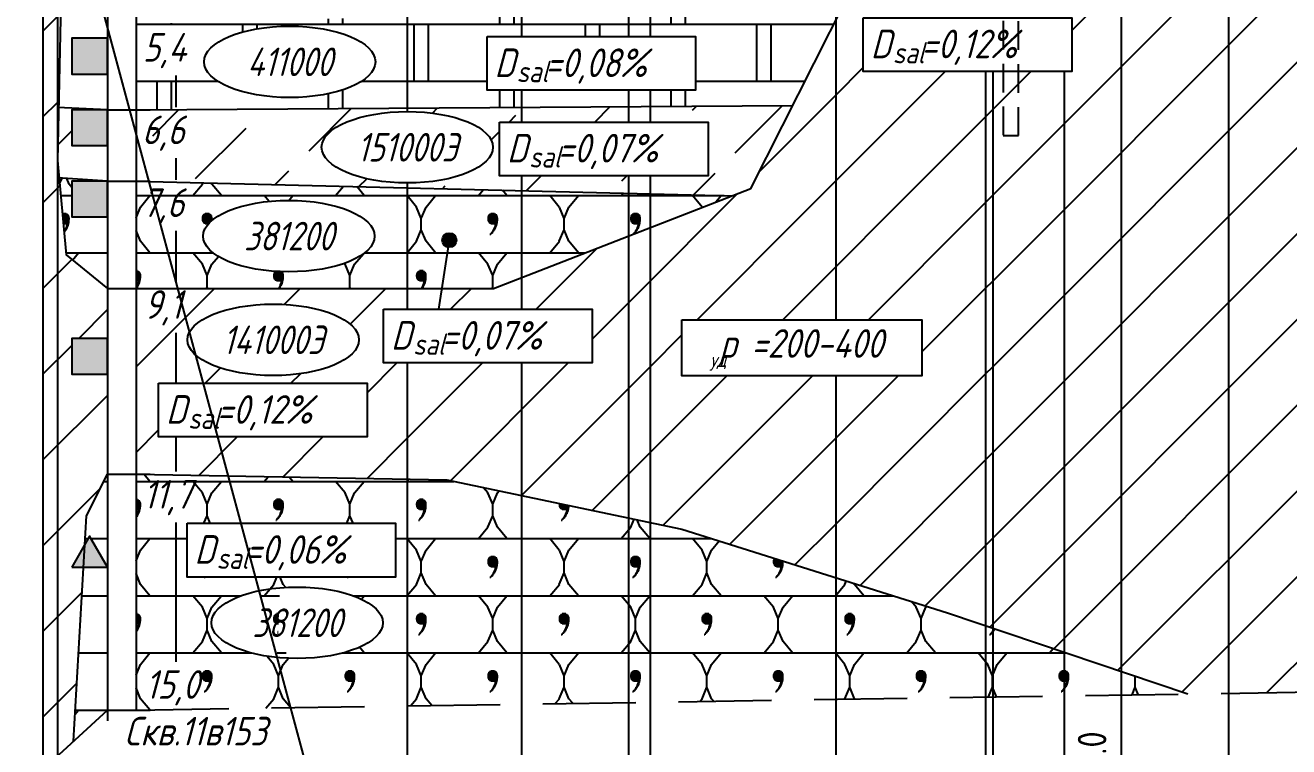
# Model space of a CAD drawing. Extents: x 27 to 1288, y -35 to 667.
# Drawn here: x 799.4 to 887.8, y 343.8 to 394.3 of the extents above; entities that cross this region are included whole.
import ezdxf
from ezdxf.enums import TextEntityAlignment as Align

# ---------------------------------------------------------------- set-up
doc = ezdxf.new("R2010")
doc.units = 0
doc.linetypes.add('ИИ27003', pattern=[9.5, 6.5, -3])
doc.linetypes.add('ИИHidden', pattern=[3, 2, -1])
for name, color, linetype, lineweight in [('ИИ_ГЕОЛОГИЯ_025', 7, 'Continuous', 25), ('ИИ_ГЕОФИЗИКА_025', 7, 'Continuous', 25), ('ИИ_ГИДРОЛОГИЯ_025', 150, 'Continuous', 25), ('ИИ_ПРОФИЛЬ_025', 7, 'Continuous', 25)]:
    doc.layers.add(name, color=color, linetype=linetype, lineweight=lineweight)
doc.layers.add('Ординаты', color=7, linetype='Continuous')
doc.layers.add('ТХ-Л', color=140, linetype='Continuous')
doc.styles.add('VNIPISIMPLEXCUR', font='simplex.shx', dxfattribs={"width": 0.8, "oblique": 15})
pattern_1 = [(45, (287.0836, -1421.62), (-3, 3), [])]
pattern_2 = [(45, (290.0836, -1421.62), (-3, 3), [5, -2])]
pattern_3 = [(0, (287.0836, -1421.6202), (0, 4), []), (90, (292.5836, -1421.62), (-6, 4), [4, -4]), (90, (293.5836, -1421.62), (-6, 4), [4, -4])]
pattern_4 = [(0, (287.0836, -1421.6202), (0, 4), []), (90, (287.0836, -1420.02), (-5, 4), [0.8, -7.2]), (129.80557, (288.084, -1421.62), (-10, 4e-10), [1.04137, -30.19963]), (129.80557, (293.084, -1417.62), (-10, 4e-10), [1.04137, -30.19963]), (129.80557, (288.084, -1413.62), (-10, 4e-10), [1.04137, -30.19963]), (129.80557, (293.084, -1409.62), (-10, 4e-10), [1.04137, -30.19963]), (129.80557, (288.084, -1405.62), (-10, 4e-10), [1.04137, -30.19963]), (129.80557, (293.084, -1401.62), (-10, 4e-10), [1.04137, -30.19963]), (112.61986, (287.417, -1420.82), (-10, 4e-09), [0.866667, -12.133333]), (112.61986, (292.417, -1416.82), (-10, 4e-09), [0.866667, -12.133333]), (112.61986, (287.417, -1412.82), (-10, 4e-09), [0.866667, -12.133333]), (67.38014, (287.084, -1419.22), (-10, -4e-09), [0.866667, -12.133333]), (67.38014, (292.084, -1415.22), (-10, -4e-09), [0.866667, -12.133333]), (67.38014, (287.084, -1411.22), (-10, -4e-09), [0.866667, -12.133333]), (50.19443, (287.417, -1418.42), (-10, -4e-10), [1.04137, -30.19963]), (50.19443, (292.417, -1414.42), (-10, -4e-10), [1.04137, -30.19963]), (50.19443, (287.417, -1410.42), (-10, -4e-10), [1.04137, -30.19963]), (50.19443, (292.417, -1406.42), (-10, -4e-10), [1.04137, -30.19963]), (50.19443, (287.417, -1402.42), (-10, -4e-10), [1.04137, -30.19963]), (50.19443, (292.417, -1398.42), (-10, -4e-10), [1.04137, -30.19963]), (50.19443, (286.084, -1421.62), (-10, -4e-10), [1.04137, -30.19963]), (50.19443, (281.084, -1417.62), (-10, -4e-10), [1.04137, -30.19963]), (50.19443, (286.084, -1413.62), (-10, -4e-10), [1.04137, -30.19963]), (50.19443, (281.084, -1409.62), (-10, -4e-10), [1.04137, -30.19963]), (50.19443, (286.084, -1405.62), (-10, -4e-10), [1.04137, -30.19963]), (50.19443, (281.084, -1401.62), (-10, -4e-10), [1.04137, -30.19963]), (67.38014, (286.75, -1420.82), (-10, -4e-09), [0.866667, -12.133333]), (67.38014, (281.75, -1416.82), (-10, -4e-09), [0.866667, -12.133333]), (67.38014, (286.75, -1412.82), (-10, -4e-09), [0.866667, -12.133333]), (112.61986, (287.084, -1419.22), (-10, 4e-09), [0.866667, -12.133333]), (112.61986, (292.084, -1415.22), (-10, 4e-09), [0.866667, -12.133333]), (112.61986, (287.084, -1411.22), (-10, 4e-09), [0.866667, -12.133333]), (129.80557, (286.75, -1418.42), (-10, 4e-10), [1.04137, -30.19963]), (129.80557, (281.75, -1414.42), (-10, 4e-10), [1.04137, -30.19963]), (129.80557, (286.75, -1410.42), (-10, 4e-10), [1.04137, -30.19963]), (129.80557, (281.75, -1406.42), (-10, 4e-10), [1.04137, -30.19963]), (129.80557, (286.75, -1402.42), (-10, 4e-10), [1.04137, -30.19963]), (129.80557, (281.75, -1398.42), (-10, 4e-10), [1.04137, -30.19963]), (0, (291.885, -1420.3202), (5, 4), [0.065688, -9.934312]), (0, (291.9292, -1420.2702), (5, 4), [0.077613, -9.922387]), (0, (291.9683, -1420.2202), (5, 4), [0.093302, -9.906698]), (0, (292.0073, -1420.1702), (5, 4), [0.100974, -9.899026]), (0, (292.0416, -1420.1202), (5, 4), [0.10953, -9.89047]), (0, (292.0717, -1420.0702), (5, 4), [0.114625, -9.885375]), (0, (292.098, -1420.0202), (5, 4), [0.12328, -9.87672]), (0, (292.1216, -1419.9702), (5, 4), [0.131858, -9.868142]), (0, (292.1452, -1419.9202), (5, 4), [0.135342, -9.864658]), (0, (292.1643, -1419.8702), (5, 4), [0.143415, -9.856585]), (0, (292.1814, -1419.8202), (5, 4), [0.15266, -9.84734]), (0, (292.1985, -1419.7702), (5, 4), [0.156628, -9.843372]), (0, (292.2143, -1419.7202), (5, 4), [0.16071, -9.83929]), (0, (292.226, -1419.6702), (5, 4), [0.164209, -9.835791]), (0, (292.2367, -1419.6202), (5, 4), [0.16878, -9.83122]), (0, (291.9514, -1419.5702), (5, 4), [0.46696, -9.53304]), (0, (291.86, -1419.5202), (5, 4), [0.56915, -9.43085]), (0, (291.8054, -1419.4702), (5, 4), [0.6334, -9.3666]), (0, (291.7676, -1419.4202), (5, 4), [0.678678, -9.321322]), (0, (291.741, -1419.3702), (5, 4), [0.711052, -9.288948]), (0, (291.7233, -1419.3202), (5, 4), [0.732546, -9.267454]), (0, (291.713, -1419.2702), (5, 4), [0.744296, -9.255704]), (0, (291.7097, -1419.2202), (5, 4), [0.748502, -9.251498]), (0, (291.713, -1419.1702), (5, 4), [0.741792, -9.258208]), (0, (291.7233, -1419.1202), (5, 4), [0.721287, -9.278713]), (0, (291.741, -1419.0702), (5, 4), [0.685751, -9.314249]), (0, (291.7676, -1419.0202), (5, 4), [0.632657, -9.367343]), (0, (291.8054, -1418.9702), (5, 4), [0.557005, -9.442995]), (0, (291.86, -1418.9202), (5, 4), [0.447498, -9.552502]), (0, (291.9514, -1418.8702), (5, 4), [0.265056, -9.734944])]

# ---------------------------------------------------------------- blocks, each defined once
blk = doc.blocks.new('ИИ25005')
at = {"linetype": 'Continuous', "lineweight": 25}
blk.add_hatch(color=0, dxfattribs=at).paths.add_polyline_path([(0, 0), (0, 2.5), (-2.5, 2.5), (-2.5, 0)])
at = {"color": 0, "linetype": 'Continuous', "lineweight": 25}
blk.add_lwpolyline([(0, 0), (0, 2.5), (-2.5, 2.5), (-2.5, 0)], close=True, dxfattribs=at)
blk = doc.blocks.new('ИИ25004')
at = {"linetype": 'Continuous', "lineweight": 25}
blk.add_hatch(color=0, dxfattribs=at).paths.add_polyline_path([(-2.5, 0), (0, 0), (-1.25, 2.165)])
at = {"color": 0, "linetype": 'Continuous', "lineweight": 25}
blk.add_lwpolyline([(-2.5, 0), (0, 0), (-1.25, 2.165)], close=True, dxfattribs=at)
blk = doc.blocks.new('ИИ16001')
at = {"linetype": 'Continuous', "lineweight": 25}
h = blk.add_hatch(color=0, dxfattribs=at)
edge = h.paths.add_edge_path()
edge.add_arc((0, 0), 0.5, 0, 360)
at = {"color": 0, "linetype": 'Continuous', "lineweight": 25}
blk.add_circle((0, 0), 0.5, dxfattribs=at)
blk = doc.blocks.new('ИИ25020')
at = {"color": 0, "linetype": 'Continuous', "lineweight": 25}
blk.add_ellipse((0, 0), major_axis=(-6, 0), ratio=0.416667, dxfattribs=at)
at = {"color": 0, "linetype": 'Continuous', "style": 'VNIPISIMPLEXCUR', "oblique": 15, "width": 0.75}
blk.add_attdef('INDEX', text='', height=2, dxfattribs=at).set_placement((0, 0), align=Align.MIDDLE_CENTER)

msp = doc.modelspace()

# ---------------------------------------------------------------- hatches: boundary and pattern name
at = {"layer": 'ИИ_ГЕОЛОГИЯ_025'}
h = msp.add_hatch(dxfattribs=at)
h.set_pattern_fill('ИИ_СУГЛИНОК', color=256, pattern_type=2)
h.set_pattern_definition(pattern_1)
h.paths.add_polyline_path([(801.61, 401.494), (800.59, 401.742), (800.59, 342.242), (801.61, 343.179)])
h.paths.add_polyline_path([(805.11, 362.892), (805.11, 369.892), (802.61, 369.892), (802.61, 372.392), (805.11, 372.392), (805.11, 375.892), (802.226, 378.233), (801.724, 383.616), (801.61, 383.623), (801.61, 343.179), (802.74, 344.216), (803.44, 356.392), (802.61, 356.392), (803.531, 357.988), (803.646, 359.975)])
h = msp.add_hatch(dxfattribs=at)
h.set_pattern_fill('ИИ_СУГЛИНОК', color=256, pattern_type=2)
h.set_pattern_definition(pattern_1)
h.paths.add_polyline_path([(872.11, 391.069), (867.11, 391.069), (867.11, 352.121), (872.11, 350.439)])
h.paths.add_polyline_path([(883.61, 397.655), (882.628, 397.554), (872.11, 396.938), (872.11, 394.824), (872.647, 394.824), (872.647, 391.069), (872.11, 391.069), (872.11, 350.439), (880.777, 347.524), (883.61, 347.567)])
h.paths.add_polyline_path([(893.11, 385.758), (888.766, 386.54), (893.11, 389.22), (893.11, 398.633), (883.61, 397.655), (883.61, 347.567), (893.11, 347.713)])
h = msp.add_hatch(dxfattribs=at)
h.set_pattern_fill('ИИ_ДОЛОМИТ', color=256, pattern_type=2)
h.set_pattern_definition(pattern_3)
h.paths.add_polyline_path([(841.61, 395.317), (834.11, 395.116), (834.11, 393.507), (841.61, 393.507)])
h.paths.add_polyline_path([(843.11, 395.358), (841.61, 395.317), (841.61, 393.507), (843.11, 393.507)])
h.paths.add_polyline_path([(856.11, 394.629), (856.11, 396), (846.847, 395.458), (843.11, 395.358), (843.11, 393.507), (846.299, 393.507), (846.299, 389.752), (843.11, 389.752), (843.11, 388.629), (853.104, 388.694)])
h = msp.add_hatch(dxfattribs=at)
h.set_pattern_fill('ИИ_СУГЛИНОК', color=256, pattern_type=2)
h.set_pattern_definition(pattern_1)
h.paths.add_polyline_path([(866.61, 391.069), (858.043, 391.069), (858.043, 394.824), (859.432, 394.824), (858.529, 396.142), (856.826, 396.042), (856.11, 394.629), (856.11, 381.553), (866.61, 381.411)])
h = msp.add_hatch(dxfattribs=at)
h.set_pattern_fill('ИИ_ДОЛОМИТ', color=256, pattern_type=2)
h.set_pattern_definition(pattern_3)
h.paths.add_polyline_path([(826.11, 394.902), (807.11, 394.392), (807.11, 388.392), (826.11, 388.517)])
edge = h.paths.add_edge_path(flags=16)
edge.add_ellipse((817.874, 391.746), major_axis=(6, 0), ratio=0.416667, start_angle=0, end_angle=360)
h.paths.add_polyline_path([(813.454, 390.38), (822.025, 390.112), (822.829, 393.112), (814.258, 393.38)], flags=8)
h.paths.add_polyline_path([(806.73, 390.943), (811.35, 390.624), (812.306, 394.196), (807.687, 394.515)], flags=9)
h = msp.add_hatch(dxfattribs=at)
h.set_pattern_fill('ИИ_ДОЛОМИТ', color=256, pattern_type=2)
h.set_pattern_definition(pattern_3)
h.paths.add_polyline_path([(831.696, 393.507), (834.11, 393.507), (834.11, 395.116), (826.11, 394.902), (826.11, 388.517), (834.11, 388.57), (834.11, 389.752), (831.696, 389.752)])
h = msp.add_hatch(dxfattribs=at)
h.set_pattern_fill('ИИ_СУГЛИНОК', color=256, pattern_type=2)
h.set_pattern_definition(pattern_1)
h.paths.add_polyline_path([(856.11, 394.629), (850.164, 382.891), (847.248, 381.759), (849.371, 381.644), (856.11, 381.553)])
h = msp.add_hatch(dxfattribs=at)
h.set_pattern_fill('ИИ_СУГЛИНОК', color=256, pattern_type=2)
h.set_pattern_definition(pattern_1)
h.paths.add_polyline_path([(867.11, 391.069), (866.61, 391.069), (866.61, 352.289), (867.11, 352.121)])
h = msp.add_hatch(dxfattribs=at)
h.set_pattern_fill('ИИ_СУПЕСЬ', color=256, pattern_type=2)
h.set_pattern_definition(pattern_2)
h.paths.add_polyline_path([(805.11, 385.892), (802.61, 385.892), (802.61, 388.392), (805.11, 388.392), (801.69, 388.547), (801.61, 384.839), (801.724, 383.616), (805.11, 383.392)])
edge = h.paths.add_edge_path()
edge.add_ellipse((826.11, 385.767), major_axis=(6, 0), ratio=0.416667, start_angle=450, end_angle=630, ccw=False)
edge.add_line((826.11, 388.267), (826.11, 388.517))
edge.add_line((826.11, 388.517), (807.11, 388.392))
edge.add_line((807.11, 388.392), (807.11, 386.685))
edge.add_line((807.11, 386.685), (808.004, 383.371))
edge.add_line((808.004, 383.371), (826.11, 382.928))
edge.add_line((826.11, 382.928), (826.11, 383.267))
h.paths.add_polyline_path([(806.677, 385.168), (811.144, 384.849), (812.101, 388.42), (807.634, 388.739)], flags=9)
h = msp.add_hatch(dxfattribs=at)
h.set_pattern_fill('ИИ_СУПЕСЬ', color=256, pattern_type=2)
h.set_pattern_definition(pattern_2)
edge = h.paths.add_edge_path()
edge.add_line((834.11, 388.57), (826.11, 388.517))
edge.add_line((826.11, 388.517), (826.11, 388.267))
edge.add_ellipse((826.11, 385.767), major_axis=(6, 0), ratio=0.416667, start_angle=270, end_angle=450, ccw=False)
edge.add_line((826.11, 383.267), (826.11, 382.928))
edge.add_line((826.11, 382.928), (834.11, 382.732))
edge.add_line((834.11, 382.732), (834.11, 383.778))
edge.add_line((834.11, 383.778), (832.566, 383.778))
edge.add_line((832.566, 383.778), (832.566, 387.533))
edge.add_line((832.566, 387.533), (834.11, 387.533))
edge.add_line((834.11, 387.533), (834.11, 388.57))
h = msp.add_hatch(dxfattribs=at)
h.set_pattern_fill('ИИ_СУПЕСЬ', color=256, pattern_type=2)
h.set_pattern_definition(pattern_2)
h.paths.add_polyline_path([(841.61, 388.619), (834.11, 388.57), (834.11, 387.533), (841.61, 387.533)])
h.paths.add_polyline_path([(843.11, 388.629), (841.61, 388.619), (841.61, 387.533), (843.11, 387.533)])
h.paths.add_polyline_path([(853.104, 388.694), (843.11, 388.629), (843.11, 387.533), (847.17, 387.533), (847.17, 383.778), (843.11, 383.778), (843.11, 382.512), (848.828, 382.372), (850.164, 382.891)])
h = msp.add_hatch(dxfattribs=at)
h.set_pattern_fill('ИИ_АЛЕВРОЛИТ', color=256, pattern_type=2)
h.set_pattern_definition(pattern_4)
h.paths.add_polyline_path([(805.11, 380.892), (802.61, 380.892), (802.61, 383.392), (805.11, 383.392), (801.724, 383.616), (802.226, 378.233), (805.11, 375.892)])
h.paths.add_polyline_path([(808.004, 383.371), (807.11, 383.392), (807.11, 375.892), (810.021, 375.892)])
h.paths.add_polyline_path([(826.11, 382.928), (808.004, 383.371), (810.021, 375.892), (826.11, 375.892)])
edge = h.paths.add_edge_path(flags=16)
edge.add_ellipse((817.813, 379.551), major_axis=(6, 0), ratio=0.416667, start_angle=0, end_angle=360)
h.paths.add_polyline_path([(834.11, 382.732), (826.11, 382.928), (826.11, 375.892), (828.517, 375.892), (828.973, 378.774, -0.368894), (828.551, 379.267, -1), (829.551, 379.267, -0.461033), (828.973, 378.774), (828.517, 375.892), (832.139, 375.892), (834.11, 376.658)])
h.paths.add_polyline_path([(841.61, 382.549), (834.11, 382.732), (834.11, 376.658), (841.61, 379.57)])
h.paths.add_polyline_path([(843.11, 382.512), (841.61, 382.549), (841.61, 379.57), (843.11, 380.152)])
h.paths.add_polyline_path([(848.828, 382.372), (843.11, 382.512), (843.11, 380.152)])
h.paths.add_polyline_path([(806.682, 380.071), (811.149, 379.752), (812.106, 383.324), (807.639, 383.643)], flags=9)
h = msp.add_hatch(dxfattribs=at)
h.set_pattern_fill('ИИ_СУПЕСЬ', color=256, pattern_type=2)
h.set_pattern_definition(pattern_2)
h.paths.add_polyline_path([(841.61, 383.778), (834.11, 383.778), (834.11, 382.732), (841.61, 382.549)])
h.paths.add_polyline_path([(843.11, 383.778), (841.61, 383.778), (841.61, 382.549), (843.11, 382.512)])
h = msp.add_hatch(dxfattribs=at)
h.set_pattern_fill('ИИ_СУГЛИНОК', color=256, pattern_type=2)
h.set_pattern_definition(pattern_1)
h.paths.add_polyline_path([(856.11, 381.553), (849.371, 381.644), (847.248, 381.759), (843.11, 380.152), (843.11, 359.512), (845.334, 359.047), (856.11, 355.653), (856.11, 369.776), (845.343, 369.776), (845.343, 373.704), (856.11, 373.704)])
h = msp.add_hatch(dxfattribs=at)
h.set_pattern_fill('ИИ_СУГЛИНОК', color=256, pattern_type=2)
h.set_pattern_definition(pattern_1)
h.paths.add_polyline_path([(866.61, 381.411), (856.11, 381.553), (856.11, 373.704), (862.146, 373.704), (862.146, 369.776), (856.11, 369.776), (856.11, 355.653), (863.95, 353.184), (866.61, 352.289)])
h = msp.add_hatch(dxfattribs=at)
h.set_pattern_fill('ИИ_СУГЛИНОК', color=256, pattern_type=2)
h.set_pattern_definition(pattern_1)
h.paths.add_polyline_path([(834.11, 376.658), (832.139, 375.892), (828.517, 375.892), (828.285, 374.434), (834.11, 374.434)])
h.paths.add_polyline_path([(834.11, 370.679), (826.11, 370.679), (826.11, 362.539), (828.885, 362.487), (834.11, 361.394)])
h.paths.add_polyline_path([(841.61, 379.57), (834.11, 376.658), (834.11, 374.434), (839.05, 374.434), (839.05, 370.679), (834.11, 370.679), (834.11, 361.394), (841.61, 359.825)])
h.paths.add_polyline_path([(843.11, 380.152), (841.61, 379.57), (841.61, 359.825), (843.11, 359.512)])
h = msp.add_hatch(dxfattribs=at)
h.set_pattern_fill('ИИ_СУГЛИНОК', color=256, pattern_type=2)
h.set_pattern_definition(pattern_1)
edge = h.paths.add_edge_path()
edge.add_ellipse((816.718, 372.296), major_axis=(6, 0), ratio=0.416667, start_angle=527.94919, end_angle=564.87453, ccw=False)
edge.add_line((810.85, 372.818), (810.021, 375.892))
edge.add_line((810.021, 375.892), (807.11, 375.892))
edge.add_line((807.11, 375.892), (807.11, 362.892))
edge.add_line((807.11, 362.892), (813.56, 362.772))
edge.add_line((813.56, 362.772), (812.825, 365.496))
edge.add_line((812.825, 365.496), (808.691, 365.496))
edge.add_line((808.691, 365.496), (808.691, 369.251))
edge.add_line((808.691, 369.251), (811.812, 369.251))
edge.add_line((811.812, 369.251), (811.275, 371.245))
edge = h.paths.add_edge_path()
edge.add_line((824.446, 374.434), (826.11, 374.434))
edge.add_line((826.11, 374.434), (826.11, 375.892))
edge.add_line((826.11, 375.892), (810.021, 375.892))
edge.add_line((810.021, 375.892), (810.85, 372.818))
edge.add_ellipse((816.718, 372.296), major_axis=(6, 0), ratio=0.416667, start_angle=204.87453, end_angle=527.94919, ccw=False)
edge.add_line((811.275, 371.245), (811.812, 369.251))
edge.add_line((811.812, 369.251), (823.295, 369.251))
edge.add_line((823.295, 369.251), (823.295, 365.496))
edge.add_line((823.295, 365.496), (812.825, 365.496))
edge.add_line((812.825, 365.496), (813.56, 362.772))
edge.add_line((813.56, 362.772), (826.11, 362.539))
edge.add_line((826.11, 362.539), (826.11, 370.679))
edge.add_line((826.11, 370.679), (824.446, 370.679))
edge.add_line((824.446, 370.679), (824.446, 374.434))
h.paths.add_polyline_path([(806.824, 372.946), (810.681, 372.627), (811.638, 376.198), (807.781, 376.517)], flags=9)
h = msp.add_hatch(dxfattribs=at)
h.set_pattern_fill('ИИ_АЛЕВРОЛИТ', color=256, pattern_type=2)
h.set_pattern_definition(pattern_4)
h.paths.add_polyline_path([(805.11, 362.892), (803.646, 359.975), (803.531, 357.988), (803.86, 358.557), (805.11, 356.392)])
h.paths.add_polyline_path([(805.11, 356.392), (803.44, 356.392), (802.74, 344.216), (805.11, 346.392)])
edge = h.paths.add_edge_path()
edge.add_ellipse((818.395, 352.499), major_axis=(6, 0), ratio=0.416667, start_angle=476.40076, end_angle=616.42296, ccw=False)
edge.add_line((815.727, 354.738), (815.467, 355.7))
edge.add_line((815.467, 355.7), (810.686, 355.7))
edge.add_line((810.686, 355.7), (810.686, 359.455))
edge.add_line((810.686, 359.455), (814.455, 359.455))
edge.add_line((814.455, 359.455), (813.56, 362.772))
edge.add_line((813.56, 362.772), (807.11, 362.892))
edge.add_line((807.11, 362.892), (807.11, 346.392))
edge.add_line((807.11, 346.392), (817.933, 346.559))
edge.add_line((817.933, 346.559), (816.986, 350.068))
h.paths.add_polyline_path([(806.76, 359.669), (812.217, 359.35), (813.174, 362.921), (807.717, 363.24)], flags=9)
h.paths.add_polyline_path([(806.912, 346.362), (812.674, 346.043), (813.631, 349.615), (807.869, 349.934)], flags=9)
h = msp.add_hatch(dxfattribs=at)
h.set_pattern_fill('ИИ_АЛЕВРОЛИТ', color=256, pattern_type=2)
h.set_pattern_definition(pattern_4)
edge = h.paths.add_edge_path()
edge.add_line((826.11, 362.539), (813.56, 362.772))
edge.add_line((813.56, 362.772), (814.455, 359.455))
edge.add_line((814.455, 359.455), (825.289, 359.455))
edge.add_line((825.289, 359.455), (825.289, 355.7))
edge.add_line((825.289, 355.7), (815.467, 355.7))
edge.add_line((815.467, 355.7), (815.727, 354.738))
edge.add_ellipse((818.395, 352.499), major_axis=(6, 0), ratio=0.416667, start_angle=256.42296, end_angle=476.40076, ccw=False)
edge.add_line((816.986, 350.068), (817.933, 346.559))
edge.add_line((817.933, 346.559), (826.11, 346.684))
edge.add_line((826.11, 346.684), (826.11, 362.539))
h = msp.add_hatch(dxfattribs=at)
h.set_pattern_fill('ИИ_АЛЕВРОЛИТ', color=256, pattern_type=2)
h.set_pattern_definition(pattern_4)
h.paths.add_polyline_path([(834.11, 361.394), (828.885, 362.487), (826.11, 362.539), (826.11, 346.684), (834.11, 346.807)])
h.paths.add_polyline_path([(841.61, 359.825), (834.11, 361.394), (834.11, 346.807), (841.61, 346.922)])
h.paths.add_polyline_path([(843.11, 359.512), (841.61, 359.825), (841.61, 346.922), (843.11, 346.945)])
h.paths.add_polyline_path([(856.11, 355.653), (845.334, 359.047), (843.11, 359.512), (843.11, 346.945), (856.11, 347.145)])
h.paths.add_polyline_path([(863.95, 353.184), (856.11, 355.653), (856.11, 347.145), (880.777, 347.524)])
h.paths.add_polyline_path([(867.11, 352.121), (866.61, 352.289), (866.61, 347.306), (867.11, 347.314)], flags=17)
h.paths.add_polyline_path([(872.11, 350.439), (867.11, 352.121), (867.11, 347.314), (872.11, 347.39)], flags=17)
h.paths.add_polyline_path([(872.11, 350.439), (872.11, 347.39), (880.777, 347.524)], flags=17)
h = msp.add_hatch(dxfattribs=at)
h.set_pattern_fill('ИИ_АЛЕВРОЛИТ', color=256, pattern_type=2)
h.set_pattern_definition(pattern_4)
h.paths.add_polyline_path([(867.11, 352.121), (866.61, 352.289), (866.61, 347.306), (867.11, 347.314)])
h.paths.add_polyline_path([(872.11, 350.439), (867.11, 352.121), (867.11, 347.314), (872.11, 347.39)])
h.paths.add_polyline_path([(872.11, 350.439), (872.11, 347.39), (880.777, 347.524)])

# ---------------------------------------------------------------- linework, layer by layer
at = {"layer": 'ИИ_ГЕОЛОГИЯ_025', "linetype": 'Continuous', "flags": 128}
for points in [[(805.11, 421.392), (805.11, 346.392)], [(807.11, 421.392), (807.11, 346.392)], [(800.59, 417.242), (800.59, 342.242)]]:
    msp.add_lwpolyline(points, dxfattribs=at)
at = {"layer": 'ИИ_ГЕОЛОГИЯ_025', "flags": 128}
for points in [[(801.968, 401.408), (801.61, 384.839), (802.226, 378.233), (805.11, 375.892)], [(807.11, 375.892), (832.139, 375.892), (850.164, 382.891), (856.826, 396.042)], [(805.11, 388.392), (801.61, 388.551)], [(807.11, 388.392), (853.104, 388.694)], [(805.11, 388.392), (808.11, 388.392)], [(805.11, 383.392), (801.61, 383.623)], [(805.11, 383.392), (808.11, 383.392)], [(807.11, 383.392), (848.828, 382.372)], [(829.051, 379.267), (828.285, 374.434)], [(805.11, 375.892), (808.11, 375.892)], [(802.74, 344.216), (803.646, 359.975), (805.11, 362.892)], [(805.11, 362.892), (808.11, 362.892)], [(807.11, 362.892), (828.885, 362.487), (845.334, 359.047), (863.95, 353.184), (880.777, 347.524)], [(805.11, 346.392), (808.11, 346.392)]]:
    msp.add_lwpolyline(points, dxfattribs=at)
for points in [[(858.043, 394.824), (872.647, 394.824), (872.647, 391.069), (858.043, 391.069)], [(831.696, 393.507), (846.299, 393.507), (846.299, 389.752), (831.696, 389.752)], [(832.566, 387.533), (847.17, 387.533), (847.17, 383.778), (832.566, 383.778)], [(824.446, 374.434), (839.05, 374.434), (839.05, 370.679), (824.446, 370.679)], [(808.691, 369.251), (823.295, 369.251), (823.295, 365.496), (808.691, 365.496)], [(810.686, 359.455), (825.289, 359.455), (825.289, 355.7), (810.686, 355.7)]]:
    msp.add_lwpolyline(points, close=True, dxfattribs=at)
at = {"layer": 'ИИ_ГЕОЛОГИЯ_025', "linetype": 'ИИ27003', "flags": 128}
for points in [[(807.11, 346.392), (934.11, 348.342)], [(800.59, 342.242), (805.11, 346.392)]]:
    msp.add_lwpolyline(points, dxfattribs=at)
at = {"layer": 'ИИ_ГЕОФИЗИКА_025', "flags": 128}
msp.add_lwpolyline([(845.343, 373.704), (862.146, 373.704), (862.146, 369.776), (845.343, 369.776)], close=True, dxfattribs=at)
at = {"layer": 'ИИ_ГИДРОЛОГИЯ_025'}
msp.add_line((799.354, 415.442), (825.946, 316.849), dxfattribs=at)
at = {"layer": 'ИИ_ПРОФИЛЬ_025', "flags": 128}
for points in [[(834.11, 421.742), (834.11, 393.507)], [(883.61, 421.442), (883.61, 302.242)], [(801.61, 419.642), (801.61, 342.212)], [(826.11, 403.704), (826.11, 388.267)], [(856.11, 402.278), (856.11, 373.704)], [(841.61, 400.953), (841.61, 393.507)], [(843.11, 400.953), (843.11, 393.507)], [(809.9, 390.784), (809.9, 388.58)], [(866.61, 391.069), (866.61, 302.242)], [(867.11, 391.069), (867.11, 302.242)], [(872.11, 391.069), (872.11, 302.242)], [(834.11, 389.752), (834.11, 387.533)], [(841.61, 389.752), (841.61, 387.533)], [(843.11, 389.752), (843.11, 387.533)], [(809.9, 385.008), (809.9, 383.483)], [(826.11, 383.267), (826.11, 374.434)], [(834.11, 383.778), (834.11, 374.434)], [(841.61, 383.778), (841.61, 320.105)], [(843.11, 383.778), (843.11, 320.105)], [(809.9, 379.912), (809.9, 376.358)], [(809.9, 372.786), (809.9, 369.251)], [(826.11, 370.679), (826.11, 302.242)], [(834.11, 370.679), (834.11, 320.105)], [(856.11, 369.776), (856.11, 302.242)], [(809.9, 365.496), (809.9, 363.08)], [(809.9, 359.509), (809.9, 349.774)], [(805.11, 346.392), (805.11, 345.648)]]:
    msp.add_lwpolyline(points, dxfattribs=at)
at = {"layer": 'Ординаты'}
msp.add_line((876.11, 421.475), (876.11, 302.242), dxfattribs=at)
at = {"layer": 'ТХ-Л', "linetype": 'ИИHidden'}
msp.add_lwpolyline([(867.834, 421.608), (867.834, 386.582), (868.912, 386.582), (868.912, 421.63)], dxfattribs=at)

# ---------------------------------------------------------------- block references
at = {"layer": 'ИИ_ГЕОЛОГИЯ_025'}
for p, values in [((817.874, 391.746), {'INDEX': '411000'}), ((826.11, 385.767), {'INDEX': '151000Э'}), ((817.813, 379.551), {'INDEX': '381200'}), ((816.718, 372.296), {'INDEX': '141000Э'}), ((818.395, 352.499), {'INDEX': '381200'})]:
    msp.add_blockref('ИИ25020', p, dxfattribs=at).add_auto_attribs(values)
for name, p in [('ИИ25005', (805.11, 390.892)), ('ИИ25005', (805.11, 385.892)), ('ИИ25005', (805.11, 380.892)), ('ИИ16001', (829.051, 379.267)), ('ИИ25005', (805.11, 369.892)), ('ИИ25004', (805.11, 356.392))]:
    msp.add_blockref(name, p, dxfattribs=at)

# ---------------------------------------------------------------- texts
at = {"layer": 'ИИ_ГЕОЛОГИЯ_025', "style": 'VNIPISIMPLEXCUR', "oblique": 15, "width": 0.8}
for s, p in [('5,4', (807.587, 392.76)), ('6,6', (807.534, 386.984)), ('7,6', (807.539, 381.888)), ('9,1', (807.681, 374.763)), ('11,7', (807.617, 361.485)), ('15,0', (807.769, 348.179))]:
    msp.add_text(s, height=2, dxfattribs=at).set_placement(p, align=Align.MIDDLE_LEFT)
for s, height, p in [('D  =0,12%%%', 2, (858.561, 391.996)), ('sal', 1.5, (860.11, 391.636)), ('D  =0,08%%%', 2, (832.214, 390.679)), ('sal', 1.5, (833.763, 390.319)), ('D  =0,07%%%', 2, (833.085, 384.706)), ('sal', 1.5, (834.633, 384.345)), ('D  =0,07%%%', 2, (824.964, 371.606)), ('sal', 1.5, (826.513, 371.246)), ('D  =0,12%%%', 2, (809.209, 366.423)), ('sal', 1.5, (810.758, 366.063)), ('D  =0,06%%%', 2, (811.204, 356.627)), ('sal', 1.5, (812.753, 356.267))]:
    msp.add_text(s, height=height, dxfattribs=at).set_placement(p)
msp.add_text('Скв.11в153', height=2, dxfattribs=at).set_placement((811.282, 345.915), align=Align.TOP_CENTER)
at = {"layer": 'ИИ_ГЕОФИЗИКА_025', "style": 'VNIPISIMPLEXCUR', "oblique": 15, "width": 0.8}
for s, height, p in [('р =200-400', 2, (853.707, 372.04)), ('уд', 1, (847.882, 370.901))]:
    msp.add_text(s, height=height, dxfattribs=at).set_placement(p, align=Align.MIDDLE_CENTER)
at = {"layer": 'Ординаты', "ltscale": 100, "insert": (875.61, 305.242), "char_height": 2, "attachment_point": 7, "rotation": 90, "style": 'VNIPISIMPLEXCUR'}
msp.add_mtext('\\W0.800;\\W0.8;\\Q0.0;Начало защитного футляра ПК41+42.0', dxfattribs=at)

doc.saveas('drawing.dxf')
